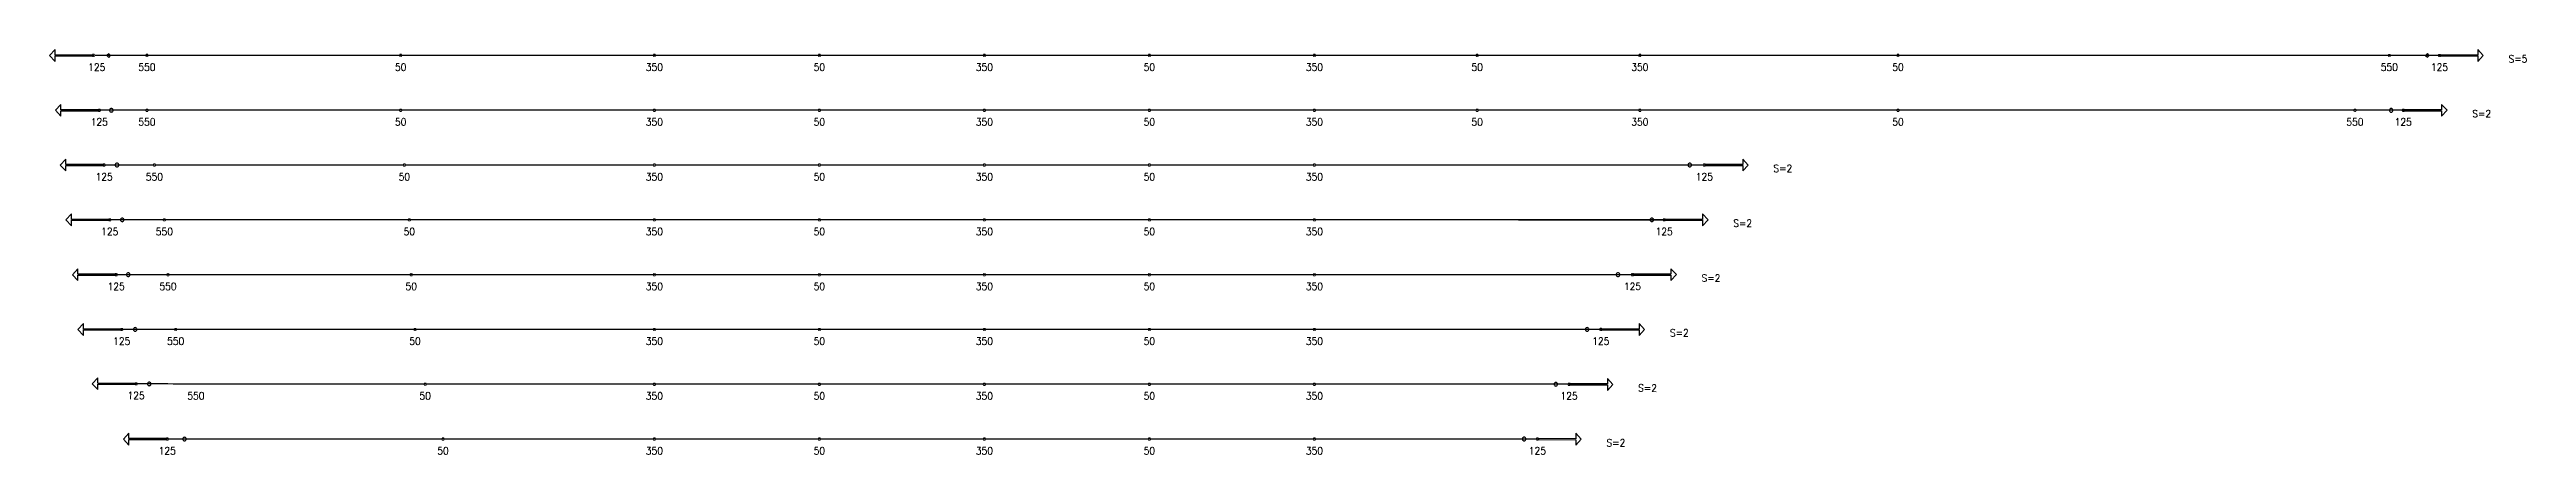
# Model space of a CAD drawing. Header units: millimetres. Extents: x 30086 to 1125792, y -12781 to 95911.
# Drawn here: x 529325 to 597137, y 40280 to 51361 of the extents above; entities that cross this region are included whole.
import ezdxf

# ---------------------------------------------------------------- set-up
doc = ezdxf.new("R2010")
doc.units = ezdxf.units.MM
doc.header["$MEASUREMENT"] = 0
doc.layers.add('Current_plane_Tendon', color=7, linetype='Continuous', true_color=0xab0000)
doc.styles.get("Standard").update_dxf_attribs({"font": 'arial.ttf'})

# ---------------------------------------------------------------- blocks, each defined once
blk = doc.blocks.new('fdsfsdfdsf')
at = {"layer": 'Current_plane_Tendon', "color": 14, "linetype": 'Continuous', "true_color": 0xab0000}
for points, elevation in [([(413239, 309815), (412189, 309815), (412189, 309965), (412039, 309803), (412189, 309641), (412189, 309791), (413239, 309791)], 180), ([(477468, 309790), (478518, 309790), (478518, 309640), (478668, 309802), (478518, 309964), (478518, 309814), (477468, 309814)], 130), ([(413712, 309800), (413662, 309850), (413612, 309800), (413662, 309750), (413712, 309800)], 180), ([(477187, 309802), (477137, 309852), (477087, 309802), (477137, 309752), (477187, 309802)], 255), ([(413401, 308315), (412351, 308315), (412351, 308465), (412201, 308303), (412351, 308141), (412351, 308291), (413401, 308291)], 57), ([(413782, 308303), (413780, 308319), (413772, 308333), (413761, 308344), (413747, 308351), (413732, 308353), (413717, 308351), (413703, 308344), (413692, 308333), (413684, 308319), (413682, 308303), (413684, 308288), (413692, 308274), (413703, 308263), (413717, 308256), (413732, 308253), (413747, 308256), (413761, 308263), (413772, 308274), (413780, 308288), (413782, 308303)], 182), ([(476196, 308303), (476194, 308318), (476187, 308332), (476176, 308343), (476162, 308350), (476146, 308353), (476131, 308350), (476117, 308343), (476106, 308332), (476099, 308318), (476096, 308303), (476099, 308287), (476106, 308273), (476117, 308262), (476131, 308255), (476146, 308253), (476162, 308255), (476176, 308262), (476187, 308273), (476194, 308287), (476196, 308303)], 305), ([(476477, 308291), (477527, 308291), (477527, 308141), (477677, 308303), (477527, 308465), (477527, 308315), (476477, 308315)], 180), ([(413533, 306815), (412483, 306815), (412483, 306965), (412333, 306803), (412483, 306641), (412483, 306791), (413533, 306791)], 58), ([(413936, 306803), (413933, 306819), (413926, 306833), (413915, 306844), (413901, 306851), (413886, 306853), (413870, 306851), (413856, 306844), (413845, 306833), (413838, 306819), (413836, 306803), (413838, 306788), (413845, 306774), (413856, 306763), (413870, 306756), (413886, 306753), (413901, 306756), (413915, 306763), (413926, 306774), (413933, 306788), (413936, 306803)], 183), ([(456994, 306804), (456991, 306820), (456984, 306833), (456973, 306845), (456959, 306852), (456944, 306854), (456928, 306852), (456915, 306845), (456903, 306833), (456896, 306820), (456894, 306804), (456896, 306789), (456903, 306775), (456915, 306764), (456928, 306757), (456944, 306754), (456959, 306757), (456973, 306764), (456984, 306775), (456991, 306789), (456994, 306804)], 378), ([(457343, 306792), (458393, 306792), (458393, 306642), (458543, 306804), (458393, 306966), (458393, 306816), (457343, 306816)], 253), ([(413687, 305315), (412637, 305315), (412637, 305465), (412487, 305303), (412637, 305141), (412637, 305291), (413687, 305291)], 59), ([(414080, 305303), (414077, 305319), (414070, 305333), (414059, 305344), (414045, 305351), (414030, 305353), (414014, 305351), (414000, 305344), (413989, 305333), (413982, 305319), (413980, 305303), (413982, 305288), (413989, 305274), (414000, 305263), (414014, 305256), (414030, 305253), (414045, 305256), (414059, 305263), (414070, 305274), (414077, 305288), (414080, 305303)], 180), ([(455957, 305304), (455954, 305320), (455947, 305333), (455936, 305345), (455922, 305352), (455907, 305354), (455891, 305352), (455877, 305345), (455866, 305333), (455859, 305320), (455857, 305304), (455859, 305289), (455866, 305275), (455877, 305264), (455891, 305257), (455907, 305254), (455922, 305257), (455936, 305264), (455947, 305275), (455954, 305289), (455957, 305304)], 302), ([(456244, 305292), (457294, 305292), (457294, 305142), (457444, 305304), (457294, 305466), (457294, 305316), (456244, 305316)], 177), ([(413863, 303815), (412813, 303815), (412813, 303965), (412663, 303803), (412813, 303641), (412813, 303791), (413863, 303791)], 58), ([(414243, 303803), (414241, 303819), (414234, 303833), (414223, 303844), (414209, 303851), (414193, 303853), (414178, 303851), (414164, 303844), (414153, 303833), (414146, 303819), (414143, 303803), (414146, 303788), (414153, 303774), (414164, 303763), (414178, 303756), (414193, 303753), (414209, 303756), (414223, 303763), (414234, 303774), (414241, 303788), (414243, 303803)], 180), ([(455028, 303804), (455025, 303820), (455018, 303833), (455007, 303845), (454993, 303852), (454978, 303854), (454962, 303852), (454948, 303845), (454937, 303833), (454930, 303820), (454928, 303804), (454930, 303789), (454937, 303775), (454948, 303764), (454962, 303757), (454978, 303754), (454993, 303757), (455007, 303764), (455018, 303775), (455025, 303789), (455028, 303804)], 305), ([(455376, 303792), (456426, 303792), (456426, 303642), (456576, 303804), (456426, 303966), (456426, 303816), (455376, 303816)], 180), ([(414015, 302315), (412965, 302315), (412965, 302465), (412815, 302303), (412965, 302141), (412965, 302291), (414015, 302291)], 55), ([(454508, 302292), (455558, 302292), (455558, 302142), (455708, 302304), (455558, 302466), (455558, 302316), (454508, 302316)], 184), ([(414434, 302303), (414432, 302319), (414424, 302333), (414413, 302344), (414399, 302351), (414384, 302353), (414369, 302351), (414355, 302344), (414344, 302333), (414336, 302319), (414334, 302303), (414336, 302288), (414344, 302274), (414355, 302263), (414369, 302256), (414384, 302253), (414399, 302256), (414413, 302263), (414424, 302274), (414432, 302288), (414434, 302303)], 180), ([(454183, 302304), (454181, 302320), (454174, 302333), (454163, 302345), (454149, 302352), (454133, 302354), (454118, 302352), (454104, 302345), (454093, 302333), (454086, 302320), (454083, 302304), (454086, 302289), (454093, 302275), (454104, 302264), (454118, 302257), (454133, 302254), (454149, 302257), (454163, 302264), (454174, 302275), (454181, 302289), (454183, 302304)], 309), ([(414410, 300827), (413360, 300832), (413360, 300982), (413210, 300820), (413359, 300658), (413360, 300808), (414410, 300803)], 61), ([(414818, 300813), (414816, 300829), (414809, 300843), (414798, 300854), (414784, 300861), (414768, 300863), (414753, 300861), (414739, 300854), (414728, 300843), (414721, 300829), (414718, 300813), (414721, 300798), (414728, 300784), (414739, 300773), (414753, 300766), (414768, 300763), (414784, 300766), (414798, 300773), (414809, 300784), (414816, 300798), (414818, 300813)], 180), ([(453327, 300806), (453325, 300821), (453318, 300835), (453306, 300846), (453293, 300853), (453277, 300856), (453262, 300853), (453248, 300846), (453237, 300835), (453230, 300821), (453227, 300806), (453230, 300790), (453237, 300776), (453248, 300765), (453262, 300758), (453277, 300756), (453293, 300758), (453306, 300765), (453318, 300776), (453325, 300790), (453327, 300806)], 316), ([(453641, 300792), (454691, 300787), (454690, 300637), (454841, 300799), (454691, 300961), (454691, 300811), (453641, 300816)], 191), ([(415262, 299315), (414212, 299315), (414212, 299465), (414062, 299303), (414212, 299141), (414212, 299291), (415262, 299291)], 64), ([(415783, 299303), (415781, 299319), (415774, 299333), (415763, 299344), (415749, 299351), (415733, 299353), (415718, 299351), (415704, 299344), (415693, 299333), (415686, 299319), (415683, 299303), (415686, 299288), (415693, 299274), (415704, 299263), (415718, 299256), (415733, 299253), (415749, 299256), (415763, 299263), (415774, 299274), (415781, 299288), (415783, 299303)], 189), ([(452459, 299306), (452457, 299321), (452450, 299335), (452439, 299346), (452425, 299353), (452409, 299356), (452394, 299353), (452380, 299346), (452369, 299335), (452362, 299321), (452359, 299306), (452362, 299290), (452369, 299276), (452380, 299265), (452394, 299258), (452409, 299256), (452425, 299258), (452439, 299265), (452450, 299276), (452457, 299290), (452459, 299306)], 384), ([(452773, 299292), (453823, 299287), (453822, 299137), (453973, 299299), (453824, 299461), (453823, 299311), (452773, 299316)], 259)]:
    blk.add_lwpolyline(points, close=True, dxfattribs=dict(at, elevation=elevation))
for points, elevation in [([(413279, 309803, 20, 20, 0), (413259, 309838, 20, 20, 0), (413219, 309838, 20, 20, 0), (413199, 309803, 20, 20, 0), (413219, 309768, 20, 20, 0), (413259, 309768, 20, 20, 0)], 180), ([(414746, 309803, 20, 20, 0), (414726, 309838, 20, 20, 0), (414686, 309838, 20, 20, 0), (414666, 309803, 20, 20, 0), (414686, 309769, 20, 20, 0), (414726, 309769, 20, 20, 0)], 130), ([(421692, 309803, 20, 20, 0), (421672, 309838, 20, 20, 0), (421632, 309838, 20, 20, 0), (421612, 309803, 20, 20, 0), (421632, 309769, 20, 20, 0), (421672, 309769, 20, 20, 0)], -170), ([(428637, 309803, 20, 20, 0), (428617, 309838, 20, 20, 0), (428577, 309838, 20, 20, 0), (428557, 309803, 20, 20, 0), (428577, 309769, 20, 20, 0), (428617, 309769, 20, 20, 0)], 130), ([(433155, 309803, 20, 20, 0), (433135, 309838, 20, 20, 0), (433095, 309838, 20, 20, 0), (433075, 309803, 20, 20, 0), (433095, 309769, 20, 20, 0), (433135, 309769, 20, 20, 0)], -170), ([(437672, 309803, 20, 20, 0), (437652, 309838, 20, 20, 0), (437612, 309838, 20, 20, 0), (437592, 309803, 20, 20, 0), (437612, 309769, 20, 20, 0), (437652, 309769, 20, 20, 0)], 130), ([(442190, 309803, 20, 20, 0), (442170, 309838, 20, 20, 0), (442130, 309838, 20, 20, 0), (442110, 309803, 20, 20, 0), (442130, 309769, 20, 20, 0), (442170, 309769, 20, 20, 0)], -170), ([(446707, 309803, 20, 20, 0), (446687, 309838, 20, 20, 0), (446647, 309838, 20, 20, 0), (446627, 309803, 20, 20, 0), (446647, 309769, 20, 20, 0), (446687, 309769, 20, 20, 0)], 130), ([(451163, 309803, 20, 20, 0), (451143, 309838, 20, 20, 0), (451103, 309838, 20, 20, 0), (451083, 309803, 20, 20, 0), (451103, 309769, 20, 20, 0), (451143, 309769, 20, 20, 0)], -170), ([(455618, 309803, 20, 20, 0), (455598, 309838, 20, 20, 0), (455558, 309838, 20, 20, 0), (455538, 309803, 20, 20, 0), (455558, 309769, 20, 20, 0), (455598, 309769, 20, 20, 0)], 130), ([(462685, 309803, 20, 20, 0), (462665, 309838, 20, 20, 0), (462625, 309838, 20, 20, 0), (462605, 309803, 20, 20, 0), (462625, 309769, 20, 20, 0), (462665, 309769, 20, 20, 0)], -20), ([(476136, 309803, 20, 20, 0), (476116, 309837, 20, 20, 0), (476076, 309837, 20, 20, 0), (476056, 309803, 20, 20, 0), (476076, 309768, 20, 20, 0), (476116, 309768, 20, 20, 0)], 378), ([(477508, 309802, 20, 20, 0), (477488, 309837, 20, 20, 0), (477448, 309837, 20, 20, 0), (477428, 309802, 20, 20, 0), (477448, 309767, 20, 20, 0), (477488, 309767, 20, 20, 0)], 130), ([(413441, 308303, 20, 20, 0), (413421, 308338, 20, 20, 0), (413381, 308338, 20, 20, 0), (413361, 308303, 20, 20, 0), (413381, 308269, 20, 20, 0), (413421, 308269, 20, 20, 0)], 57), ([(414746, 308303, 20, 20, 0), (414726, 308338, 20, 20, 0), (414686, 308338, 20, 20, 0), (414666, 308303, 20, 20, 0), (414686, 308269, 20, 20, 0), (414726, 308269, 20, 20, 0)], 130), ([(421692, 308303, 20, 20, 0), (421672, 308338, 20, 20, 0), (421632, 308338, 20, 20, 0), (421612, 308303, 20, 20, 0), (421632, 308269, 20, 20, 0), (421672, 308269, 20, 20, 0)], -20), ([(428637, 308303, 20, 20, 0), (428617, 308338, 20, 20, 0), (428577, 308338, 20, 20, 0), (428557, 308303, 20, 20, 0), (428577, 308269, 20, 20, 0), (428617, 308269, 20, 20, 0)], 130), ([(433155, 308303, 20, 20, 0), (433135, 308338, 20, 20, 0), (433095, 308338, 20, 20, 0), (433075, 308303, 20, 20, 0), (433095, 308269, 20, 20, 0), (433135, 308269, 20, 20, 0)], -20), ([(437672, 308303, 20, 20, 0), (437652, 308338, 20, 20, 0), (437612, 308338, 20, 20, 0), (437592, 308303, 20, 20, 0), (437612, 308269, 20, 20, 0), (437652, 308269, 20, 20, 0)], 130), ([(442190, 308303, 20, 20, 0), (442170, 308338, 20, 20, 0), (442130, 308338, 20, 20, 0), (442110, 308303, 20, 20, 0), (442130, 308269, 20, 20, 0), (442170, 308269, 20, 20, 0)], -20), ([(446707, 308303, 20, 20, 0), (446687, 308338, 20, 20, 0), (446647, 308338, 20, 20, 0), (446627, 308303, 20, 20, 0), (446647, 308269, 20, 20, 0), (446687, 308269, 20, 20, 0)], 130), ([(451163, 308303, 20, 20, 0), (451143, 308338, 20, 20, 0), (451103, 308338, 20, 20, 0), (451083, 308303, 20, 20, 0), (451103, 308269, 20, 20, 0), (451143, 308269, 20, 20, 0)], -20), ([(455618, 308303, 20, 20, 0), (455598, 308338, 20, 20, 0), (455558, 308338, 20, 20, 0), (455538, 308303, 20, 20, 0), (455558, 308269, 20, 20, 0), (455598, 308269, 20, 20, 0)], 130), ([(462685, 308303, 20, 20, 0), (462665, 308338, 20, 20, 0), (462625, 308338, 20, 20, 0), (462605, 308303, 20, 20, 0), (462625, 308269, 20, 20, 0), (462665, 308269, 20, 20, 0)], -20), ([(475195, 308303, 20, 20, 0), (475175, 308337, 20, 20, 0), (475135, 308337, 20, 20, 0), (475115, 308303, 20, 20, 0), (475135, 308268, 20, 20, 0), (475175, 308268, 20, 20, 0)], 255), ([(476517, 308303, 20, 20, 0), (476497, 308337, 20, 20, 0), (476457, 308337, 20, 20, 0), (476437, 308303, 20, 20, 0), (476457, 308268, 20, 20, 0), (476497, 308268, 20, 20, 0)], 180), ([(413573, 306803, 20, 20, 0), (413553, 306838, 20, 20, 0), (413513, 306838, 20, 20, 0), (413493, 306803, 20, 20, 0), (413513, 306769, 20, 20, 0), (413553, 306769, 20, 20, 0)], 58), ([(414950, 306803, 20, 20, 0), (414930, 306838, 20, 20, 0), (414890, 306838, 20, 20, 0), (414870, 306803, 20, 20, 0), (414890, 306769, 20, 20, 0), (414930, 306769, 20, 20, 0)], 130), ([(421794, 306803, 20, 20, 0), (421774, 306838, 20, 20, 0), (421734, 306838, 20, 20, 0), (421714, 306803, 20, 20, 0), (421734, 306769, 20, 20, 0), (421774, 306769, 20, 20, 0)], -20), ([(428637, 306803, 20, 20, 0), (428617, 306838, 20, 20, 0), (428577, 306838, 20, 20, 0), (428557, 306803, 20, 20, 0), (428577, 306769, 20, 20, 0), (428617, 306769, 20, 20, 0)], 130), ([(433155, 306803, 20, 20, 0), (433135, 306838, 20, 20, 0), (433095, 306838, 20, 20, 0), (433075, 306803, 20, 20, 0), (433095, 306769, 20, 20, 0), (433135, 306769, 20, 20, 0)], -20), ([(437672, 306803, 20, 20, 0), (437652, 306838, 20, 20, 0), (437612, 306838, 20, 20, 0), (437592, 306803, 20, 20, 0), (437612, 306769, 20, 20, 0), (437652, 306769, 20, 20, 0)], 130), ([(442190, 306803, 20, 20, 0), (442170, 306838, 20, 20, 0), (442130, 306838, 20, 20, 0), (442110, 306803, 20, 20, 0), (442130, 306769, 20, 20, 0), (442170, 306769, 20, 20, 0)], -20), ([(446707, 306803, 20, 20, 0), (446687, 306838, 20, 20, 0), (446647, 306838, 20, 20, 0), (446627, 306803, 20, 20, 0), (446647, 306769, 20, 20, 0), (446687, 306769, 20, 20, 0)], 130), ([(457383, 306804, 20, 20, 0), (457363, 306839, 20, 20, 0), (457323, 306839, 20, 20, 0), (457303, 306804, 20, 20, 0), (457323, 306769, 20, 20, 0), (457363, 306769, 20, 20, 0)], 253), ([(413727, 305303, 20, 20, 0), (413707, 305338, 20, 20, 0), (413667, 305338, 20, 20, 0), (413647, 305303, 20, 20, 0), (413667, 305269, 20, 20, 0), (413707, 305269, 20, 20, 0)], 59), ([(415222, 305303, 20, 20, 0), (415202, 305338, 20, 20, 0), (415162, 305338, 20, 20, 0), (415142, 305303, 20, 20, 0), (415162, 305269, 20, 20, 0), (415202, 305269, 20, 20, 0)], 130), ([(421929, 305303, 20, 20, 0), (421909, 305338, 20, 20, 0), (421869, 305338, 20, 20, 0), (421849, 305303, 20, 20, 0), (421869, 305269, 20, 20, 0), (421909, 305269, 20, 20, 0)], -20), ([(428637, 305303, 20, 20, 0), (428617, 305338, 20, 20, 0), (428577, 305338, 20, 20, 0), (428557, 305303, 20, 20, 0), (428577, 305269, 20, 20, 0), (428617, 305269, 20, 20, 0)], 130), ([(433155, 305303, 20, 20, 0), (433135, 305338, 20, 20, 0), (433095, 305338, 20, 20, 0), (433075, 305303, 20, 20, 0), (433095, 305269, 20, 20, 0), (433135, 305269, 20, 20, 0)], -20), ([(437672, 305303, 20, 20, 0), (437652, 305338, 20, 20, 0), (437612, 305338, 20, 20, 0), (437592, 305303, 20, 20, 0), (437612, 305269, 20, 20, 0), (437652, 305269, 20, 20, 0)], 130), ([(442190, 305303, 20, 20, 0), (442170, 305338, 20, 20, 0), (442130, 305338, 20, 20, 0), (442110, 305303, 20, 20, 0), (442130, 305269, 20, 20, 0), (442170, 305269, 20, 20, 0)], -20), ([(446707, 305303, 20, 20, 0), (446687, 305338, 20, 20, 0), (446647, 305338, 20, 20, 0), (446627, 305303, 20, 20, 0), (446647, 305269, 20, 20, 0), (446687, 305269, 20, 20, 0)], 130), ([(456284, 305304, 20, 20, 0), (456264, 305339, 20, 20, 0), (456224, 305339, 20, 20, 0), (456204, 305304, 20, 20, 0), (456224, 305269, 20, 20, 0), (456264, 305269, 20, 20, 0)], 177), ([(413903, 303803, 20, 20, 0), (413883, 303838, 20, 20, 0), (413843, 303838, 20, 20, 0), (413823, 303803, 20, 20, 0), (413843, 303769, 20, 20, 0), (413883, 303769, 20, 20, 0)], 58), ([(415322, 303803, 20, 20, 0), (415302, 303838, 20, 20, 0), (415262, 303838, 20, 20, 0), (415242, 303803, 20, 20, 0), (415262, 303769, 20, 20, 0), (415302, 303769, 20, 20, 0)], 130), ([(421980, 303803, 20, 20, 0), (421960, 303838, 20, 20, 0), (421920, 303838, 20, 20, 0), (421900, 303803, 20, 20, 0), (421920, 303769, 20, 20, 0), (421960, 303769, 20, 20, 0)], -20), ([(428637, 303803, 20, 20, 0), (428617, 303838, 20, 20, 0), (428577, 303838, 20, 20, 0), (428557, 303803, 20, 20, 0), (428577, 303769, 20, 20, 0), (428617, 303769, 20, 20, 0)], 130), ([(433155, 303803, 20, 20, 0), (433135, 303838, 20, 20, 0), (433095, 303838, 20, 20, 0), (433075, 303803, 20, 20, 0), (433095, 303769, 20, 20, 0), (433135, 303769, 20, 20, 0)], -20), ([(437672, 303803, 20, 20, 0), (437652, 303838, 20, 20, 0), (437612, 303838, 20, 20, 0), (437592, 303803, 20, 20, 0), (437612, 303769, 20, 20, 0), (437652, 303769, 20, 20, 0)], 130), ([(442190, 303803, 20, 20, 0), (442170, 303838, 20, 20, 0), (442130, 303838, 20, 20, 0), (442110, 303803, 20, 20, 0), (442130, 303769, 20, 20, 0), (442170, 303769, 20, 20, 0)], -20), ([(446707, 303803, 20, 20, 0), (446687, 303838, 20, 20, 0), (446647, 303838, 20, 20, 0), (446627, 303803, 20, 20, 0), (446647, 303769, 20, 20, 0), (446687, 303769, 20, 20, 0)], 130), ([(455416, 303804, 20, 20, 0), (455396, 303839, 20, 20, 0), (455356, 303839, 20, 20, 0), (455336, 303804, 20, 20, 0), (455356, 303769, 20, 20, 0), (455396, 303769, 20, 20, 0)], 180), ([(414055, 302303, 20, 20, 0), (414035, 302338, 20, 20, 0), (413995, 302338, 20, 20, 0), (413975, 302303, 20, 20, 0), (413995, 302269, 20, 20, 0), (414035, 302269, 20, 20, 0)], 55), ([(415532, 302303, 20, 20, 0), (415512, 302338, 20, 20, 0), (415472, 302338, 20, 20, 0), (415452, 302303, 20, 20, 0), (415472, 302269, 20, 20, 0), (415512, 302269, 20, 20, 0)], 130), ([(422085, 302303, 20, 20, 0), (422065, 302338, 20, 20, 0), (422025, 302338, 20, 20, 0), (422005, 302303, 20, 20, 0), (422025, 302269, 20, 20, 0), (422065, 302269, 20, 20, 0)], -20), ([(428637, 302303, 20, 20, 0), (428617, 302338, 20, 20, 0), (428577, 302338, 20, 20, 0), (428557, 302303, 20, 20, 0), (428577, 302269, 20, 20, 0), (428617, 302269, 20, 20, 0)], 130), ([(433155, 302303, 20, 20, 0), (433135, 302338, 20, 20, 0), (433095, 302338, 20, 20, 0), (433075, 302303, 20, 20, 0), (433095, 302269, 20, 20, 0), (433135, 302269, 20, 20, 0)], -20), ([(437672, 302303, 20, 20, 0), (437652, 302338, 20, 20, 0), (437612, 302338, 20, 20, 0), (437592, 302303, 20, 20, 0), (437612, 302269, 20, 20, 0), (437652, 302269, 20, 20, 0)], 130), ([(442190, 302303, 20, 20, 0), (442170, 302338, 20, 20, 0), (442130, 302338, 20, 20, 0), (442110, 302303, 20, 20, 0), (442130, 302269, 20, 20, 0), (442170, 302269, 20, 20, 0)], -20), ([(446707, 302303, 20, 20, 0), (446687, 302338, 20, 20, 0), (446647, 302338, 20, 20, 0), (446627, 302303, 20, 20, 0), (446647, 302269, 20, 20, 0), (446687, 302269, 20, 20, 0)], 130), ([(454548, 302304, 20, 20, 0), (454528, 302339, 20, 20, 0), (454488, 302339, 20, 20, 0), (454468, 302304, 20, 20, 0), (454488, 302269, 20, 20, 0), (454528, 302269, 20, 20, 0)], 184), ([(414450, 300815, 20, 20, 0), (414430, 300850, 20, 20, 0), (414390, 300850, 20, 20, 0), (414370, 300815, 20, 20, 0), (414390, 300780, 20, 20, 0), (414430, 300780, 20, 20, 0)], 61), ([(422363, 300806, 20, 20, 0), (422343, 300840, 20, 20, 0), (422303, 300840, 20, 20, 0), (422283, 300806, 20, 20, 0), (422303, 300771, 20, 20, 0), (422343, 300771, 20, 20, 0)], -20), ([(428637, 300803, 20, 20, 0), (428617, 300838, 20, 20, 0), (428577, 300838, 20, 20, 0), (428557, 300803, 20, 20, 0), (428577, 300769, 20, 20, 0), (428617, 300769, 20, 20, 0)], 130), ([(433155, 300803, 20, 20, 0), (433135, 300838, 20, 20, 0), (433095, 300838, 20, 20, 0), (433075, 300803, 20, 20, 0), (433095, 300769, 20, 20, 0), (433135, 300769, 20, 20, 0)], -20), ([(437672, 300803, 20, 20, 0), (437652, 300838, 20, 20, 0), (437612, 300838, 20, 20, 0), (437592, 300803, 20, 20, 0), (437612, 300769, 20, 20, 0), (437652, 300769, 20, 20, 0)], 130), ([(442190, 300803, 20, 20, 0), (442170, 300838, 20, 20, 0), (442130, 300838, 20, 20, 0), (442110, 300803, 20, 20, 0), (442130, 300769, 20, 20, 0), (442170, 300769, 20, 20, 0)], -20), ([(446707, 300803, 20, 20, 0), (446687, 300838, 20, 20, 0), (446647, 300838, 20, 20, 0), (446627, 300803, 20, 20, 0), (446647, 300769, 20, 20, 0), (446687, 300769, 20, 20, 0)], 130), ([(453681, 300804, 20, 20, 0), (453661, 300839, 20, 20, 0), (453621, 300839, 20, 20, 0), (453601, 300804, 20, 20, 0), (453621, 300769, 20, 20, 0), (453661, 300769, 20, 20, 0)], 191), ([(415302, 299303, 20, 20, 0), (415282, 299338, 20, 20, 0), (415242, 299338, 20, 20, 0), (415222, 299303, 20, 20, 0), (415242, 299269, 20, 20, 0), (415282, 299269, 20, 20, 0)], 64), ([(422851, 299303, 20, 20, 0), (422831, 299338, 20, 20, 0), (422791, 299338, 20, 20, 0), (422771, 299303, 20, 20, 0), (422791, 299269, 20, 20, 0), (422831, 299269, 20, 20, 0)], -20), ([(428637, 299303, 20, 20, 0), (428617, 299338, 20, 20, 0), (428577, 299338, 20, 20, 0), (428557, 299303, 20, 20, 0), (428577, 299269, 20, 20, 0), (428617, 299269, 20, 20, 0)], 130), ([(433155, 299303, 20, 20, 0), (433135, 299338, 20, 20, 0), (433095, 299338, 20, 20, 0), (433075, 299303, 20, 20, 0), (433095, 299269, 20, 20, 0), (433135, 299269, 20, 20, 0)], -20), ([(437672, 299303, 20, 20, 0), (437652, 299338, 20, 20, 0), (437612, 299338, 20, 20, 0), (437592, 299303, 20, 20, 0), (437612, 299269, 20, 20, 0), (437652, 299269, 20, 20, 0)], 130), ([(442190, 299303, 20, 20, 0), (442170, 299338, 20, 20, 0), (442130, 299338, 20, 20, 0), (442110, 299303, 20, 20, 0), (442130, 299269, 20, 20, 0), (442170, 299269, 20, 20, 0)], -20), ([(446707, 299303, 20, 20, 0), (446687, 299338, 20, 20, 0), (446647, 299338, 20, 20, 0), (446627, 299303, 20, 20, 0), (446647, 299269, 20, 20, 0), (446687, 299269, 20, 20, 0)], 130), ([(452813, 299304, 20, 20, 0), (452793, 299339, 20, 20, 0), (452753, 299339, 20, 20, 0), (452733, 299304, 20, 20, 0), (452753, 299269, 20, 20, 0), (452793, 299269, 20, 20, 0)], 259)]:
    blk.add_lwpolyline(points, format="xyseb", close=True, dxfattribs=dict(at, elevation=elevation))
for points in [[(414706, 309803, 130), (414586, 309803, 129), (414465, 309803, 128), (414345, 309803, 124), (414224, 309803, 120), (414104, 309803, 115), (413984, 309803, 108), (413863, 309803, 100), (413743, 309803, 90), (413622, 309803, 80), (413502, 309803, 68), (413290, 309803, 56)], [(428597, 309803, 130), (427729, 309803, 121), (426861, 309803, 92), (425992, 309803, 46), (425124, 309803, -20), (424256, 309803, -86), (423388, 309803, -132), (422520, 309803, -161), (421652, 309803, -170), (420783, 309803, -161), (419915, 309803, -132), (419047, 309803, -86), (418179, 309803, -20), (417311, 309803, 46), (416443, 309803, 92), (415574, 309803, 121), (414706, 309803, 130)], [(437632, 309803, 130), (437067, 309803, 121), (436503, 309803, 92), (435938, 309803, 46), (435373, 309803, -20), (434809, 309803, -86), (434244, 309803, -132), (433679, 309803, -161), (433115, 309803, -170), (432550, 309803, -161), (431985, 309803, -132), (431420, 309803, -86), (430856, 309803, -20), (430291, 309803, 46), (429726, 309803, 92), (429162, 309803, 121), (428597, 309803, 130)], [(446667, 309803, 130), (446102, 309803, 121), (445538, 309803, 92), (444973, 309803, 46), (444408, 309803, -20), (443844, 309803, -86), (443279, 309803, -132), (442714, 309803, -161), (442150, 309803, -170), (441585, 309803, -161), (441020, 309803, -132), (440456, 309803, -86), (439891, 309803, -20), (439326, 309803, 46), (438761, 309803, 92), (438197, 309803, 121), (437632, 309803, 130)], [(455578, 309803, 130), (455022, 309803, 121), (454465, 309803, 92), (453908, 309803, 46), (453351, 309803, -20), (452794, 309803, -86), (452237, 309803, -132), (451680, 309803, -161), (451123, 309803, -170), (450566, 309803, -161), (450009, 309803, -132), (449452, 309803, -86), (448895, 309803, -20), (448338, 309803, 46), (447781, 309803, 92), (447224, 309803, 121), (446667, 309803, 130)], [(477468, 309802, 130), (468828, 309803, 125), (467945, 309803, 111), (467061, 309803, 88), (466178, 309803, 55), (465295, 309803, 22), (464411, 309803, -1), (463528, 309803, -15), (462645, 309803, -20), (461762, 309803, -15), (460878, 309803, -1), (459995, 309803, 22), (459112, 309803, 55), (458228, 309803, 88), (457345, 309803, 111), (456462, 309803, 125), (455578, 309803, 130)], [(476587, 309803, 303), (476467, 309803, 316), (476347, 309803, 328), (476227, 309803, 338), (476107, 309803, 347), (475987, 309803, 356), (475866, 309803, 362), (475746, 309803, 368), (475626, 309803, 372), (475506, 309803, 375), (475386, 309803, 377), (475266, 309803, 378)], [(414706, 308303, 130), (414586, 308303, 129), (414465, 308303, 128), (414345, 308303, 124), (414224, 308303, 120), (414104, 308303, 115), (413984, 308303, 108), (413863, 308303, 100), (413743, 308303, 90), (413622, 308303, 80), (413502, 308303, 68), (413401, 308303, 57)], [(428597, 308303, 130), (427729, 308303, 125), (426861, 308303, 111), (425992, 308303, 88), (425124, 308303, 55), (424256, 308303, 22), (423388, 308303, -1), (422520, 308303, -15), (421652, 308303, -20), (420783, 308303, -15), (419915, 308303, -1), (419047, 308303, 22), (418179, 308303, 55), (417311, 308303, 88), (416443, 308303, 111), (415574, 308303, 125), (414706, 308303, 130)], [(437632, 308303, 130), (437067, 308303, 125), (436503, 308303, 111), (435938, 308303, 88), (435373, 308303, 55), (434809, 308303, 22), (434244, 308303, -1), (433679, 308303, -15), (433115, 308303, -20), (432550, 308303, -15), (431985, 308303, -1), (431420, 308303, 22), (430856, 308303, 55), (430291, 308303, 88), (429726, 308303, 111), (429162, 308303, 125), (428597, 308303, 130)], [(446667, 308303, 130), (446102, 308303, 125), (445538, 308303, 111), (444973, 308303, 88), (444408, 308303, 55), (443844, 308303, 22), (443279, 308303, -1), (442714, 308303, -15), (442150, 308303, -20), (441585, 308303, -15), (441020, 308303, -1), (440456, 308303, 22), (439891, 308303, 55), (439326, 308303, 88), (438761, 308303, 111), (438197, 308303, 125), (437632, 308303, 130)], [(455578, 308303, 130), (455022, 308303, 125), (454465, 308303, 111), (453908, 308303, 88), (453351, 308303, 55), (452794, 308303, 22), (452237, 308303, -1), (451680, 308303, -15), (451123, 308303, -20), (450566, 308303, -15), (450009, 308303, -1), (449452, 308303, 22), (448895, 308303, 55), (448338, 308303, 88), (447781, 308303, 111), (447224, 308303, 125), (446667, 308303, 130)], [(475249, 308303, 130), (468828, 308303, 125), (467945, 308303, 111), (467061, 308303, 88), (466178, 308303, 55), (465295, 308303, 22), (464411, 308303, -1), (463528, 308303, -15), (462645, 308303, -20), (461762, 308303, -15), (460878, 308303, -1), (459995, 308303, 22), (459112, 308303, 55), (458228, 308303, 88), (457345, 308303, 111), (456462, 308303, 125), (455578, 308303, 130)], [(476477, 308303, 180), (476356, 308303, 193), (476236, 308303, 205), (476116, 308303, 215), (475996, 308303, 225), (475876, 308303, 233), (475756, 308303, 240), (475636, 308303, 245), (475515, 308303, 249), (475395, 308303, 253), (475275, 308303, 254), (475155, 308303, 255)], [(414910, 306803, 130), (414769, 306803, 129), (414628, 306803, 127), (414487, 306803, 123), (414346, 306803, 118), (414205, 306803, 111), (414064, 306803, 103), (413923, 306803, 93), (413782, 306803, 82), (413641, 306803, 69), (413533, 306803, 58)], [(428597, 306803, 130), (427742, 306803, 125), (426886, 306803, 111), (426031, 306803, 88), (425175, 306803, 55), (424320, 306803, 22), (423464, 306803, -1), (422609, 306803, -15), (421754, 306803, -20), (420898, 306803, -15), (420043, 306803, -1), (419187, 306803, 22), (418332, 306803, 55), (417476, 306803, 88), (416621, 306803, 111), (415766, 306803, 125), (414910, 306803, 130)], [(437632, 306803, 130), (437067, 306803, 125), (436503, 306803, 111), (435938, 306803, 88), (435373, 306803, 55), (434809, 306803, 22), (434244, 306803, -1), (433679, 306803, -15), (433115, 306803, -20), (432550, 306803, -15), (431985, 306803, -1), (431420, 306803, 22), (430856, 306803, 55), (430291, 306803, 88), (429726, 306803, 111), (429162, 306803, 125), (428597, 306803, 130)], [(446667, 306803, 130), (446102, 306803, 125), (445538, 306803, 111), (444973, 306803, 88), (444408, 306803, 55), (443844, 306803, 22), (443279, 306803, -1), (442714, 306803, -15), (442150, 306803, -20), (441585, 306803, -15), (441020, 306803, -1), (440456, 306803, 22), (439891, 306803, 55), (439326, 306803, 88), (438761, 306803, 111), (438197, 306803, 125), (437632, 306803, 130)], [(457343, 306804, 253), (453351, 306803, 55), (452794, 306803, 22), (452237, 306803, -1), (451680, 306803, -15), (451123, 306803, -20), (450566, 306803, -15), (450009, 306803, -1), (449452, 306803, 22), (448895, 306803, 55), (448338, 306803, 88), (447781, 306803, 111), (447224, 306803, 125), (446667, 306803, 130)], [(415182, 305303, 130), (415028, 305303, 129), (414875, 305303, 127), (414721, 305303, 123), (414567, 305303, 118), (414414, 305303, 111), (414260, 305303, 103), (414107, 305303, 93), (413953, 305303, 82), (413799, 305303, 69), (413646, 305303, 55)], [(428597, 305303, 130), (427759, 305303, 125), (426920, 305303, 111), (426082, 305303, 88), (425243, 305303, 55), (424405, 305303, 22), (423566, 305303, -1), (422728, 305303, -15), (421889, 305303, -20), (421051, 305303, -15), (420212, 305303, -1), (419374, 305303, 22), (418536, 305303, 55), (417697, 305303, 88), (416859, 305303, 111), (416020, 305303, 125), (415182, 305303, 130)], [(437632, 305303, 130), (437067, 305303, 125), (436503, 305303, 111), (435938, 305303, 88), (435373, 305303, 55), (434809, 305303, 22), (434244, 305303, -1), (433679, 305303, -15), (433115, 305303, -20), (432550, 305303, -15), (431985, 305303, -1), (431420, 305303, 22), (430856, 305303, 55), (430291, 305303, 88), (429726, 305303, 111), (429162, 305303, 125), (428597, 305303, 130)], [(446667, 305303, 130), (446102, 305303, 125), (445538, 305303, 111), (444973, 305303, 88), (444408, 305303, 55), (443844, 305303, 22), (443279, 305303, -1), (442714, 305303, -15), (442150, 305303, -20), (441585, 305303, -15), (441020, 305303, -1), (440456, 305303, 22), (439891, 305303, 55), (439326, 305303, 88), (438761, 305303, 111), (438197, 305303, 125), (437632, 305303, 130)], [(452258, 305303, 0), (456244, 305304, 177), (451680, 305303, -15), (451123, 305303, -20), (450566, 305303, -15), (450009, 305303, -1), (449452, 305303, 22), (448895, 305303, 55), (448338, 305303, 88), (447781, 305303, 111), (447224, 305303, 125), (446667, 305303, 130)], [(415282, 303803, 130), (415150, 303803, 129), (415018, 303803, 128), (414886, 303803, 124), (414754, 303803, 120), (414622, 303803, 115), (414490, 303803, 108), (414358, 303803, 100), (414226, 303803, 90), (414094, 303803, 80), (413962, 303803, 68), (413830, 303803, 55)], [(428597, 303803, 130), (427765, 303803, 125), (426933, 303803, 111), (426100, 303803, 88), (425268, 303803, 55), (424436, 303803, 22), (423604, 303803, -1), (422772, 303803, -15), (421940, 303803, -20), (421107, 303803, -15), (420275, 303803, -1), (419443, 303803, 22), (418611, 303803, 55), (417779, 303803, 88), (416947, 303803, 111), (416114, 303803, 125), (415282, 303803, 130)], [(437632, 303803, 130), (437067, 303803, 125), (436503, 303803, 111), (435938, 303803, 88), (435373, 303803, 55), (434809, 303803, 22), (434244, 303803, -1), (433679, 303803, -15), (433115, 303803, -20), (432550, 303803, -15), (431985, 303803, -1), (431420, 303803, 22), (430856, 303803, 55), (430291, 303803, 88), (429726, 303803, 111), (429162, 303803, 125), (428597, 303803, 130)], [(446667, 303803, 130), (446102, 303803, 125), (445538, 303803, 111), (444973, 303803, 88), (444408, 303803, 55), (443844, 303803, 22), (443279, 303803, -1), (442714, 303803, -15), (442150, 303803, -20), (441585, 303803, -15), (441020, 303803, -1), (440456, 303803, 22), (439891, 303803, 55), (439326, 303803, 88), (438761, 303803, 111), (438197, 303803, 125), (437632, 303803, 130)], [(455376, 303803, 180), (451123, 303803, -20), (450566, 303803, -15), (450009, 303803, -1), (449452, 303803, 22), (448895, 303803, 55), (448338, 303803, 88), (447781, 303803, 111), (447224, 303803, 125), (446667, 303803, 130)], [(415492, 302303, 130), (415345, 302303, 129), (415197, 302303, 127), (415049, 302303, 123), (414901, 302303, 118), (414753, 302303, 111), (414606, 302303, 103), (414458, 302303, 93), (414310, 302303, 82), (414162, 302303, 69), (414015, 302303, 55)], [(428597, 302303, 130), (427778, 302303, 125), (426959, 302303, 111), (426140, 302303, 88), (425321, 302303, 55), (424502, 302303, 22), (423683, 302303, -1), (422864, 302303, -15), (422045, 302303, -20), (421226, 302303, -15), (420407, 302303, -1), (419588, 302303, 22), (418768, 302303, 55), (417949, 302303, 88), (417130, 302303, 111), (416311, 302303, 125), (415492, 302303, 130)], [(437632, 302303, 130), (437067, 302303, 125), (436503, 302303, 111), (435938, 302303, 88), (435373, 302303, 55), (434809, 302303, 22), (434244, 302303, -1), (433679, 302303, -15), (433115, 302303, -20), (432550, 302303, -15), (431985, 302303, -1), (431420, 302303, 22), (430856, 302303, 55), (430291, 302303, 88), (429726, 302303, 111), (429162, 302303, 125), (428597, 302303, 130)], [(446667, 302303, 130), (446102, 302303, 125), (445538, 302303, 111), (444973, 302303, 88), (444408, 302303, 55), (443844, 302303, 22), (443279, 302303, -1), (442714, 302303, -15), (442150, 302303, -20), (441585, 302303, -15), (441020, 302303, -1), (440456, 302303, 22), (439891, 302303, 55), (439326, 302303, 88), (438761, 302303, 111), (438197, 302303, 125), (437632, 302303, 130)], [(454508, 302304, 184), (450009, 302303, -1), (449452, 302303, 22), (448895, 302303, 55), (448338, 302303, 88), (447781, 302303, 111), (447224, 302303, 125), (446667, 302303, 130)], [(416049, 300808, 130), (415894, 300808, 129), (415738, 300809, 128), (415583, 300810, 124), (415428, 300810, 120), (415273, 300811, 115), (415117, 300812, 108), (414962, 300813, 100), (414807, 300813, 90), (414652, 300814, 80), (414496, 300815, 68), (414410, 300815, 61)], [(428597, 300803, 130), (427813, 300804, 125), (427028, 300804, 111), (426244, 300804, 88), (425460, 300804, 55), (424676, 300805, 22), (423891, 300805, -1), (423107, 300805, -15), (422323, 300806, -20), (421539, 300806, -15), (420754, 300806, -1), (419970, 300806, 22), (419186, 300807, 55), (418402, 300807, 88), (417617, 300807, 111), (416833, 300807, 125), (416049, 300808, 130)], [(437632, 300803, 130), (437067, 300803, 125), (436503, 300803, 111), (435938, 300803, 88), (435373, 300803, 55), (434809, 300803, 22), (434244, 300803, -1), (433679, 300803, -15), (433115, 300803, -20), (432550, 300803, -15), (431985, 300803, -1), (431420, 300803, 22), (430856, 300803, 55), (430291, 300803, 88), (429726, 300803, 111), (429162, 300803, 125), (428597, 300803, 130)], [(446667, 300803, 130), (446102, 300803, 125), (445538, 300803, 111), (444973, 300803, 88), (444408, 300803, 55), (443844, 300803, 22), (443279, 300803, -1), (442714, 300803, -15), (442150, 300803, -20), (441585, 300803, -15), (441020, 300803, -1), (440456, 300803, 22), (439891, 300803, 55), (439326, 300803, 88), (438761, 300803, 111), (438197, 300803, 125), (437632, 300803, 130)], [(453641, 300804, 191), (449452, 300803, 22), (448895, 300803, 55), (448338, 300803, 88), (447781, 300803, 111), (447224, 300803, 125), (446667, 300803, 130)], [(417025, 299303, 130), (416853, 299303, 129), (416682, 299303, 128), (416511, 299303, 124), (416339, 299303, 120), (416168, 299303, 115), (415997, 299303, 108), (415825, 299303, 100), (415654, 299303, 90), (415482, 299303, 80), (415311, 299303, 68), (415262, 299303, 64)], [(428597, 299303, 130), (427874, 299303, 125), (427150, 299303, 111), (426427, 299303, 88), (425704, 299303, 55), (424981, 299303, 22), (424257, 299303, -1), (423534, 299303, -15), (422811, 299303, -20), (422088, 299303, -15), (421364, 299303, -1), (420641, 299303, 22), (419918, 299303, 55), (419194, 299303, 88), (418471, 299303, 111), (417748, 299303, 125), (417025, 299303, 130)], [(437632, 299303, 130), (437067, 299303, 125), (436503, 299303, 111), (435938, 299303, 88), (435373, 299303, 55), (434809, 299303, 22), (434244, 299303, -1), (433679, 299303, -15), (433115, 299303, -20), (432550, 299303, -15), (431985, 299303, -1), (431420, 299303, 22), (430856, 299303, 55), (430291, 299303, 88), (429726, 299303, 111), (429162, 299303, 125), (428597, 299303, 130)], [(446667, 299303, 130), (446102, 299303, 125), (445538, 299303, 111), (444973, 299303, 88), (444408, 299303, 55), (443844, 299303, 22), (443279, 299303, -1), (442714, 299303, -15), (442150, 299303, -20), (441585, 299303, -15), (441020, 299303, -1), (440456, 299303, 22), (439891, 299303, 55), (439326, 299303, 88), (438761, 299303, 111), (438197, 299303, 125), (437632, 299303, 130)], [(452773, 299304, 259), (448338, 299303, 88), (447781, 299303, 111), (447224, 299303, 125), (446667, 299303, 130)]]:
    blk.add_polyline3d(points, dxfattribs=at)
at = {"layer": 'Current_plane_Tendon', "color": 14, "linetype": 'Continuous', "true_color": 0xab0000, "char_height": 200, "attachment_point": 5}
for s, insert in [('\\FSTANDARD.shx;125', (413331, 309480, 55)), ('\\FSTANDARD.shx;550', (414706, 309483, 130)), ('\\FSTANDARD.shx;50', (421652, 309483, -170)), ('\\FSTANDARD.shx;350', (428597, 309483, 130)), ('\\FSTANDARD.shx;50', (433115, 309483, -170)), ('\\FSTANDARD.shx;350', (437632, 309483, 130)), ('\\FSTANDARD.shx;50', (442150, 309483, -170)), ('\\FSTANDARD.shx;350', (446667, 309483, 130)), ('\\FSTANDARD.shx;50', (451123, 309483, -170)), ('\\FSTANDARD.shx;350', (455578, 309483, 130)), ('\\FSTANDARD.shx;50', (462645, 309483, -20)), ('\\FSTANDARD.shx;550', (476096, 309483, 378)), ('\\FSTANDARD.shx;125', (477468, 309482, 130)), ('\\FSTANDARD.shx;\xa0S=5', (479568, 309710, 255)), ('\\FSTANDARD.shx;125', (413401, 307983, 57)), ('\\FSTANDARD.shx;550', (414706, 307983, 130)), ('\\FSTANDARD.shx;50', (421652, 307983, -20)), ('\\FSTANDARD.shx;350', (428597, 307983, 130)), ('\\FSTANDARD.shx;50', (433115, 307983, -20)), ('\\FSTANDARD.shx;350', (437632, 307983, 130)), ('\\FSTANDARD.shx;50', (442150, 307983, -20)), ('\\FSTANDARD.shx;350', (446667, 307983, 130)), ('\\FSTANDARD.shx;50', (451123, 307983, -20)), ('\\FSTANDARD.shx;350', (455578, 307983, 130)), ('\\FSTANDARD.shx;50', (462645, 307983, -20)), ('\\FSTANDARD.shx;550', (475155, 307983, 255)), ('\\FSTANDARD.shx;125', (476477, 307983, 180)), ('\\FSTANDARD.shx;\xa0S=2', (478577, 308210, 305)), ('\\FSTANDARD.shx;125', (413533, 306483, 58)), ('\\FSTANDARD.shx;550', (414910, 306483, 130)), ('\\FSTANDARD.shx;50', (421754, 306483, -20)), ('\\FSTANDARD.shx;350', (428597, 306483, 130)), ('\\FSTANDARD.shx;50', (433115, 306483, -20)), ('\\FSTANDARD.shx;350', (437632, 306483, 130)), ('\\FSTANDARD.shx;50', (442150, 306483, -20)), ('\\FSTANDARD.shx;350', (446667, 306483, 130)), ('\\FSTANDARD.shx;125', (457343, 306484, 253)), ('\\FSTANDARD.shx;\xa0S=2', (459443, 306712, 378)), ('\\FSTANDARD.shx;\xa0S=2', (458344, 305212, 302)), ('\\FSTANDARD.shx;125', (413687, 304983, 59)), ('\\FSTANDARD.shx;550', (415182, 304983, 130)), ('\\FSTANDARD.shx;50', (421889, 304983, -20)), ('\\FSTANDARD.shx;350', (428597, 304983, 130)), ('\\FSTANDARD.shx;50', (433115, 304983, -20)), ('\\FSTANDARD.shx;350', (437632, 304983, 130)), ('\\FSTANDARD.shx;50', (442150, 304983, -20)), ('\\FSTANDARD.shx;350', (446667, 304983, 130)), ('\\FSTANDARD.shx;125', (456244, 304984, 177)), ('\\FSTANDARD.shx;\xa0S=2', (457476, 303712, 305)), ('\\FSTANDARD.shx;125', (413863, 303483, 58)), ('\\FSTANDARD.shx;550', (415282, 303483, 130)), ('\\FSTANDARD.shx;50', (421940, 303483, -20)), ('\\FSTANDARD.shx;350', (428597, 303483, 130)), ('\\FSTANDARD.shx;50', (433115, 303483, -20)), ('\\FSTANDARD.shx;350', (437632, 303483, 130)), ('\\FSTANDARD.shx;50', (442150, 303483, -20)), ('\\FSTANDARD.shx;350', (446667, 303483, 130)), ('\\FSTANDARD.shx;125', (455376, 303484, 180)), ('\\FSTANDARD.shx;125', (414015, 301983, 55)), ('\\FSTANDARD.shx;550', (415492, 301983, 130)), ('\\FSTANDARD.shx;50', (422045, 301983, -20)), ('\\FSTANDARD.shx;350', (428597, 301983, 130)), ('\\FSTANDARD.shx;50', (433115, 301983, -20)), ('\\FSTANDARD.shx;350', (437632, 301983, 130)), ('\\FSTANDARD.shx;50', (442150, 301983, -20)), ('\\FSTANDARD.shx;350', (446667, 301983, 130)), ('\\FSTANDARD.shx;125', (454508, 301984, 184)), ('\\FSTANDARD.shx;\xa0S=2', (456608, 302212, 309)), ('\\FSTANDARD.shx;50', (433115, 300483, -20)), ('\\FSTANDARD.shx;350', (437632, 300483, 130)), ('\\FSTANDARD.shx;50', (442150, 300483, -20)), ('\\FSTANDARD.shx;350', (446667, 300483, 130)), ('\\FSTANDARD.shx;125', (415262, 298983, 64)), ('\\FSTANDARD.shx;50', (422811, 298983, -20)), ('\\FSTANDARD.shx;350', (428597, 298983, 130)), ('\\FSTANDARD.shx;50', (433115, 298983, -20)), ('\\FSTANDARD.shx;350', (437632, 298983, 130)), ('\\FSTANDARD.shx;50', (442150, 298983, -20)), ('\\FSTANDARD.shx;350', (446667, 298983, 130))]:
    blk.add_mtext(s, dxfattribs=dict(at, insert=insert))
for s, insert, rotation in [('\\FSTANDARD.shx;125', (414408, 300495, 61), 359.74378), ('\\FSTANDARD.shx;550', (416047, 300488, 130), 359.74378), ('\\FSTANDARD.shx;50', (422323, 300486, -20), 359.98008), ('\\FSTANDARD.shx;350', (428597, 300483, 130), 359.98008), ('\\FSTANDARD.shx;125', (453639, 300484, 191), 359.74221), ('\\FSTANDARD.shx;\xa0S=2', (455740, 300702, 316), 359.74221), ('\\FSTANDARD.shx;125', (452772, 298984, 259), 359.74221), ('\\FSTANDARD.shx;\xa0S=2', (454873, 299202, 384), 359.74221)]:
    blk.add_mtext(s, dxfattribs=dict(at, insert=insert, rotation=rotation))
blk = doc.blocks.new('A$Ca505e7a2')
at = {"layer": 'Current_plane_Tendon', "linetype": 'Continuous'}
blk.add_blockref('fdsfsdfdsf', (-167622, -336126, -180), dxfattribs=at)
blk = doc.blocks.new('A$Cc7786ac3')
blk.add_blockref('A$Ca505e7a2', (-246784, 23))

msp = doc.modelspace()

# ---------------------------------------------------------------- block references
msp.add_blockref('A$Cc7786ac3', (531692.6, 77500))

doc.saveas('drawing.dxf')
